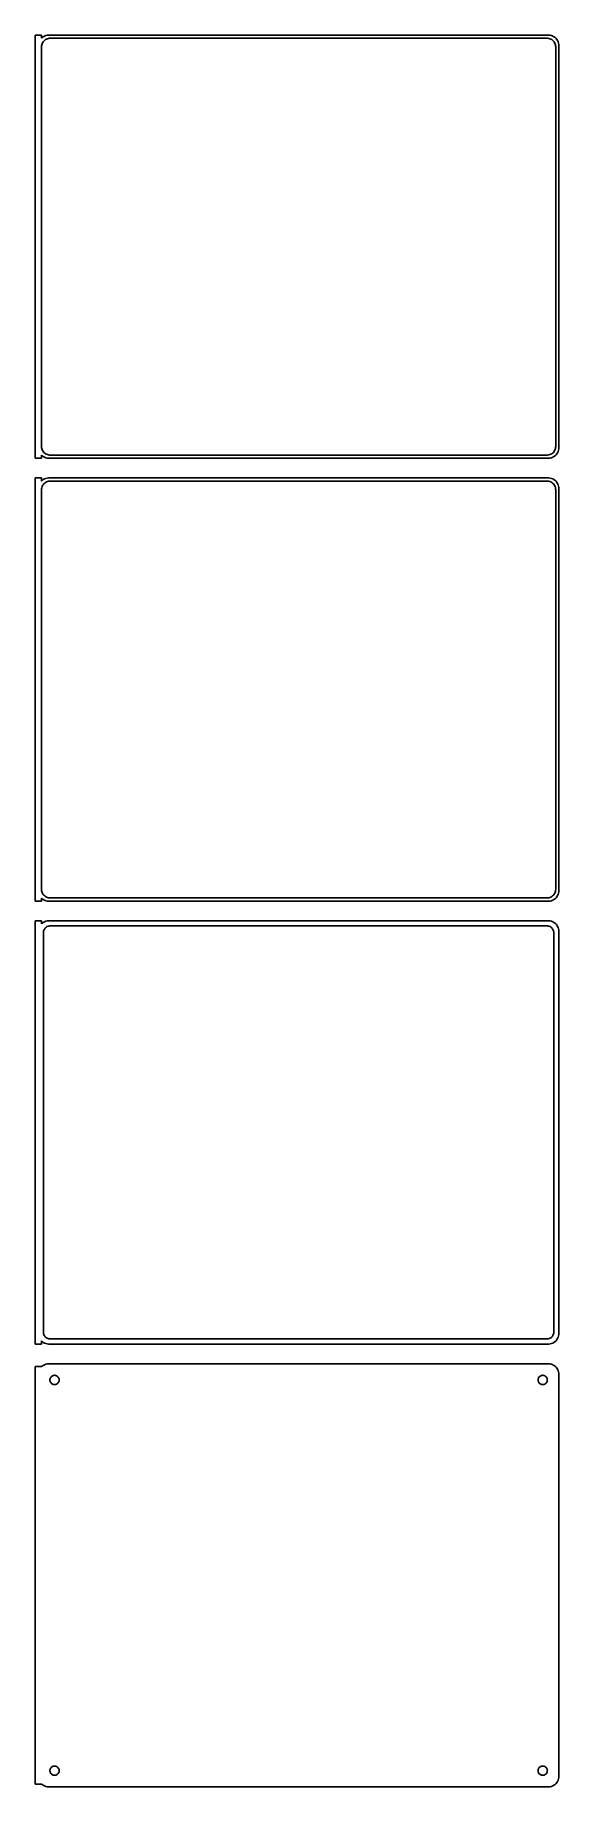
# Model space of a CAD drawing. Header units: metres. Extents: x -122 to 120, y 719 to 1525.
import ezdxf

# ---------------------------------------------------------------- set-up
doc = ezdxf.new("R2010")
doc.units = ezdxf.units.M

msp = doc.modelspace()

# ---------------------------------------------------------------- linework, layer by layer
for p, q in [((-118.5, 1525.49), (-121.5, 1525.49)), ((-121.5, 1525.49), (-121.5, 1330.51)), ((-118.5, 1524.06), (-118.5, 1525.49)), ((-116.545, 1525.26), (-117.129, 1525.02)), ((-115.937, 1525.41), (-116.545, 1525.26)), ((-115.314, 1525.49), (-115.937, 1525.41)), ((115.314, 1525.49), (-115.314, 1525.49)), ((115.937, 1525.41), (115.314, 1525.49)), ((116.545, 1525.26), (115.937, 1525.41)), ((117.129, 1525.02), (116.545, 1525.26)), ((-118.187, 1524.35), (-118.5, 1524.06)), ((-118.5, 1520), (-118.468, 1520.5)), ((-118.5, 1336), (-118.5, 1520)), ((-118.468, 1520.5), (-118.374, 1520.99)), ((-118.374, 1520.99), (-118.219, 1521.47)), ((-118.219, 1521.47), (-118.005, 1521.93)), ((-117.679, 1524.72), (-118.187, 1524.35)), ((-118.005, 1521.93), (-117.736, 1522.35)), ((-117.736, 1522.35), (-117.416, 1522.74)), ((-117.129, 1525.02), (-117.679, 1524.72)), ((-117.416, 1522.74), (-117.05, 1523.08)), ((-117.05, 1523.08), (-116.643, 1523.38)), ((-116.643, 1523.38), (-116.203, 1523.62)), ((-116.203, 1523.62), (-115.736, 1523.8)), ((-115.736, 1523.8), (-115.25, 1523.93)), ((-115.25, 1523.93), (-114.751, 1523.99)), ((-114.751, 1523.99), (114.751, 1523.99)), ((114.751, 1523.99), (115.25, 1523.93)), ((115.25, 1523.93), (115.736, 1523.8)), ((115.736, 1523.8), (116.203, 1523.62)), ((116.203, 1523.62), (116.643, 1523.38)), ((116.643, 1523.38), (117.05, 1523.08)), ((117.05, 1523.08), (117.416, 1522.74)), ((117.679, 1524.72), (117.129, 1525.02)), ((117.416, 1522.74), (117.736, 1522.35)), ((118.187, 1524.35), (117.679, 1524.72)), ((117.736, 1522.35), (118.005, 1521.93)), ((118.005, 1521.93), (118.219, 1521.47)), ((118.645, 1523.92), (118.187, 1524.35)), ((118.219, 1521.47), (118.374, 1520.99)), ((118.374, 1520.99), (118.468, 1520.5)), ((118.468, 1520.5), (118.5, 1520)), ((118.5, 1520), (118.5, 1336)), ((119.045, 1523.44), (118.645, 1523.92)), ((119.382, 1522.91), (119.045, 1523.44)), ((119.649, 1522.34), (119.382, 1522.91)), ((119.843, 1521.74), (119.649, 1522.34)), ((119.961, 1521.13), (119.843, 1521.74)), ((120, 1520.5), (119.961, 1521.13)), ((120, 1335.5), (120, 1520.5)), ((-118.468, 1335.5), (-118.5, 1336)), ((-118.5, 1331.94), (-118.187, 1331.65)), ((-118.5, 1330.51), (-118.5, 1331.94)), ((-118.374, 1335.01), (-118.468, 1335.5)), ((-118.219, 1334.53), (-118.374, 1335.01)), ((-118.005, 1334.07), (-118.219, 1334.53)), ((-118.187, 1331.65), (-117.679, 1331.28)), ((-117.736, 1333.65), (-118.005, 1334.07)), ((-117.416, 1333.26), (-117.736, 1333.65)), ((-117.05, 1332.92), (-117.416, 1333.26)), ((-116.643, 1332.62), (-117.05, 1332.92)), ((-116.203, 1332.38), (-116.643, 1332.62)), ((-115.736, 1332.2), (-116.203, 1332.38)), ((-115.25, 1332.07), (-115.736, 1332.2)), ((-114.751, 1332.01), (-115.25, 1332.07)), ((114.751, 1332.01), (-114.751, 1332.01)), ((115.25, 1332.07), (114.751, 1332.01)), ((115.736, 1332.2), (115.25, 1332.07)), ((116.203, 1332.38), (115.736, 1332.2)), ((116.643, 1332.62), (116.203, 1332.38)), ((117.05, 1332.92), (116.643, 1332.62)), ((117.416, 1333.26), (117.05, 1332.92)), ((117.736, 1333.65), (117.416, 1333.26)), ((117.679, 1331.28), (118.187, 1331.65)), ((118.005, 1334.07), (117.736, 1333.65)), ((118.219, 1334.53), (118.005, 1334.07)), ((118.187, 1331.65), (118.645, 1332.08)), ((118.374, 1335.01), (118.219, 1334.53)), ((118.468, 1335.5), (118.374, 1335.01)), ((118.5, 1336), (118.468, 1335.5)), ((118.645, 1332.08), (119.045, 1332.56)), ((119.045, 1332.56), (119.382, 1333.09)), ((119.382, 1333.09), (119.649, 1333.66)), ((119.649, 1333.66), (119.843, 1334.26)), ((119.843, 1334.26), (119.961, 1334.87)), ((119.961, 1334.87), (120, 1335.5)), ((-121.5, 1330.51), (-118.5, 1330.51)), ((-117.679, 1331.28), (-117.129, 1330.98)), ((-117.129, 1330.98), (-116.545, 1330.74)), ((-116.545, 1330.74), (-115.937, 1330.59)), ((-115.937, 1330.59), (-115.314, 1330.51)), ((-115.314, 1330.51), (115.314, 1330.51)), ((115.314, 1330.51), (115.937, 1330.59)), ((115.937, 1330.59), (116.545, 1330.74)), ((116.545, 1330.74), (117.129, 1330.98)), ((117.129, 1330.98), (117.679, 1331.28)), ((-118.5, 1321.49), (-121.5, 1321.49)), ((-121.5, 1321.49), (-121.5, 1126.51)), ((-118.5, 1320.06), (-118.5, 1321.49)), ((-118.187, 1320.35), (-118.5, 1320.06)), ((-118.5, 1316), (-118.468, 1316.5)), ((-118.5, 1132), (-118.5, 1316)), ((-118.468, 1316.5), (-118.374, 1316.99)), ((-118.374, 1316.99), (-118.219, 1317.47)), ((-118.219, 1317.47), (-118.005, 1317.93)), ((-117.679, 1320.72), (-118.187, 1320.35)), ((-118.005, 1317.93), (-117.736, 1318.35)), ((-117.736, 1318.35), (-117.416, 1318.74)), ((-117.129, 1321.02), (-117.679, 1320.72)), ((-117.416, 1318.74), (-117.05, 1319.08)), ((-116.545, 1321.26), (-117.129, 1321.02)), ((-117.05, 1319.08), (-116.643, 1319.38)), ((-116.643, 1319.38), (-116.203, 1319.62)), ((-115.937, 1321.41), (-116.545, 1321.26)), ((-116.203, 1319.62), (-115.736, 1319.8)), ((-115.314, 1321.49), (-115.937, 1321.41)), ((-115.736, 1319.8), (-115.25, 1319.93)), ((115.314, 1321.49), (-115.314, 1321.49)), ((-115.25, 1319.93), (-114.751, 1319.99)), ((-114.751, 1319.99), (114.751, 1319.99)), ((114.751, 1319.99), (115.25, 1319.93)), ((115.25, 1319.93), (115.736, 1319.8)), ((115.937, 1321.41), (115.314, 1321.49)), ((115.736, 1319.8), (116.203, 1319.62)), ((116.545, 1321.26), (115.937, 1321.41)), ((116.203, 1319.62), (116.643, 1319.38)), ((117.129, 1321.02), (116.545, 1321.26)), ((116.643, 1319.38), (117.05, 1319.08)), ((117.05, 1319.08), (117.416, 1318.74)), ((117.679, 1320.72), (117.129, 1321.02)), ((117.416, 1318.74), (117.736, 1318.35)), ((118.187, 1320.35), (117.679, 1320.72)), ((117.736, 1318.35), (118.005, 1317.93)), ((118.005, 1317.93), (118.219, 1317.47)), ((118.645, 1319.92), (118.187, 1320.35)), ((118.219, 1317.47), (118.374, 1316.99)), ((118.374, 1316.99), (118.468, 1316.5)), ((118.468, 1316.5), (118.5, 1316)), ((118.5, 1316), (118.5, 1132)), ((119.045, 1319.44), (118.645, 1319.92)), ((119.382, 1318.91), (119.045, 1319.44)), ((119.649, 1318.34), (119.382, 1318.91)), ((119.843, 1317.74), (119.649, 1318.34)), ((119.961, 1317.13), (119.843, 1317.74)), ((120, 1316.5), (119.961, 1317.13)), ((120, 1131.5), (120, 1316.5)), ((-118.468, 1131.5), (-118.5, 1132)), ((-118.374, 1131.01), (-118.468, 1131.5)), ((-118.219, 1130.53), (-118.374, 1131.01)), ((-118.005, 1130.07), (-118.219, 1130.53)), ((-117.736, 1129.65), (-118.005, 1130.07)), ((118.005, 1130.07), (117.736, 1129.65)), ((118.219, 1130.53), (118.005, 1130.07)), ((118.374, 1131.01), (118.219, 1130.53)), ((118.468, 1131.5), (118.374, 1131.01)), ((118.5, 1132), (118.468, 1131.5)), ((119.649, 1129.66), (119.843, 1130.26)), ((119.843, 1130.26), (119.961, 1130.87)), ((119.961, 1130.87), (120, 1131.5)), ((-121.5, 1126.51), (-118.5, 1126.51)), ((-118.5, 1127.94), (-118.187, 1127.65)), ((-118.5, 1126.51), (-118.5, 1127.94)), ((-118.187, 1127.65), (-117.679, 1127.28)), ((-117.416, 1129.26), (-117.736, 1129.65)), ((-117.679, 1127.28), (-117.129, 1126.98)), ((-117.05, 1128.92), (-117.416, 1129.26)), ((-117.129, 1126.98), (-116.545, 1126.74)), ((-116.643, 1128.62), (-117.05, 1128.92)), ((-116.203, 1128.38), (-116.643, 1128.62)), ((-116.545, 1126.74), (-115.937, 1126.59)), ((-115.736, 1128.2), (-116.203, 1128.38)), ((-115.937, 1126.59), (-115.314, 1126.51)), ((-115.25, 1128.07), (-115.736, 1128.2)), ((-115.314, 1126.51), (115.314, 1126.51)), ((-114.751, 1128.01), (-115.25, 1128.07)), ((114.751, 1128.01), (-114.751, 1128.01)), ((115.25, 1128.07), (114.751, 1128.01)), ((115.736, 1128.2), (115.25, 1128.07)), ((115.314, 1126.51), (115.937, 1126.59)), ((116.203, 1128.38), (115.736, 1128.2)), ((115.937, 1126.59), (116.545, 1126.74)), ((116.643, 1128.62), (116.203, 1128.38)), ((116.545, 1126.74), (117.129, 1126.98)), ((117.05, 1128.92), (116.643, 1128.62)), ((117.416, 1129.26), (117.05, 1128.92)), ((117.129, 1126.98), (117.679, 1127.28)), ((117.736, 1129.65), (117.416, 1129.26)), ((117.679, 1127.28), (118.187, 1127.65)), ((118.187, 1127.65), (118.645, 1128.08)), ((118.645, 1128.08), (119.045, 1128.56)), ((119.045, 1128.56), (119.382, 1129.09)), ((119.382, 1129.09), (119.649, 1129.66)), ((-118.5, 1117.48), (-121.5, 1117.48)), ((-121.5, 1117.48), (-121.5, 922.521)), ((-118.5, 1116.06), (-118.5, 1117.48)), ((-118.187, 1116.35), (-118.5, 1116.06)), ((-117.679, 1116.72), (-118.187, 1116.35)), ((-117.129, 1117.02), (-117.679, 1116.72)), ((-117.228, 1113.5), (-117.018, 1113.83)), ((-116.545, 1117.26), (-117.129, 1117.02)), ((-117.018, 1113.83), (-116.769, 1114.13)), ((-116.769, 1114.13), (-116.484, 1114.4)), ((-115.937, 1117.41), (-116.545, 1117.26)), ((-116.484, 1114.4), (-116.168, 1114.63)), ((-116.168, 1114.63), (-115.825, 1114.82)), ((-115.314, 1117.49), (-115.937, 1117.41)), ((-115.825, 1114.82), (-115.462, 1114.96)), ((-115.462, 1114.96), (-115.083, 1115.06)), ((115.314, 1117.49), (-115.314, 1117.49)), ((-115.083, 1115.06), (-114.695, 1115.11)), ((-114.695, 1115.11), (114.695, 1115.11)), ((114.695, 1115.11), (115.083, 1115.06)), ((115.083, 1115.06), (115.462, 1114.96)), ((115.937, 1117.41), (115.314, 1117.49)), ((115.462, 1114.96), (115.825, 1114.82)), ((115.825, 1114.82), (116.168, 1114.63)), ((116.545, 1117.26), (115.937, 1117.41)), ((116.168, 1114.63), (116.484, 1114.4)), ((116.484, 1114.4), (116.769, 1114.13)), ((117.129, 1117.02), (116.545, 1117.26)), ((116.769, 1114.13), (117.018, 1113.83)), ((117.018, 1113.83), (117.228, 1113.5)), ((117.679, 1116.72), (117.129, 1117.02)), ((118.187, 1116.35), (117.679, 1116.72)), ((118.645, 1115.92), (118.187, 1116.35)), ((119.045, 1115.44), (118.645, 1115.92)), ((119.382, 1114.91), (119.045, 1115.44)), ((119.649, 1114.34), (119.382, 1114.91)), ((119.843, 1113.74), (119.649, 1114.34)), ((119.961, 1113.13), (119.843, 1113.74)), ((-117.613, 1112), (-117.588, 1112.39)), ((-117.613, 928), (-117.613, 1112)), ((-117.588, 1112.39), (-117.515, 1112.77)), ((-117.515, 1112.77), (-117.394, 1113.15)), ((-117.394, 1113.15), (-117.228, 1113.5)), ((117.228, 1113.5), (117.394, 1113.15)), ((117.394, 1113.15), (117.515, 1112.77)), ((117.515, 1112.77), (117.588, 1112.39)), ((117.588, 1112.39), (117.613, 1112)), ((117.613, 1112), (117.613, 928)), ((120, 1112.5), (119.961, 1113.13)), ((120, 927.5), (120, 1112.5)), ((-121.5, 922.521), (-118.5, 922.521)), ((-118.5, 922.521), (-118.5, 923.941)), ((-118.5, 923.941), (-118.187, 923.647)), ((-118.187, 923.647), (-117.679, 923.278)), ((-117.679, 923.278), (-117.129, 922.976)), ((-117.588, 927.61), (-117.613, 928)), ((-117.515, 927.226), (-117.588, 927.61)), ((-117.394, 926.854), (-117.515, 927.226)), ((-117.228, 926.5), (-117.394, 926.854)), ((-117.018, 926.17), (-117.228, 926.5)), ((-117.129, 922.976), (-116.545, 922.745)), ((-116.769, 925.869), (-117.018, 926.17)), ((-116.484, 925.601), (-116.769, 925.869)), ((-116.545, 922.745), (-115.937, 922.589)), ((-116.168, 925.372), (-116.484, 925.601)), ((-115.825, 925.183), (-116.168, 925.372)), ((-115.937, 922.589), (-115.314, 922.51)), ((-115.462, 925.039), (-115.825, 925.183)), ((-115.083, 924.942), (-115.462, 925.039)), ((-115.314, 922.51), (115.314, 922.51)), ((-114.695, 924.893), (-115.083, 924.942)), ((114.695, 924.893), (-114.695, 924.893)), ((115.083, 924.942), (114.695, 924.893)), ((115.462, 925.039), (115.083, 924.942)), ((115.314, 922.51), (115.937, 922.589)), ((115.825, 925.183), (115.462, 925.039)), ((116.168, 925.372), (115.825, 925.183)), ((115.937, 922.589), (116.545, 922.745)), ((116.484, 925.601), (116.168, 925.372)), ((116.769, 925.869), (116.484, 925.601)), ((116.545, 922.745), (117.129, 922.976)), ((117.018, 926.17), (116.769, 925.869)), ((117.228, 926.5), (117.018, 926.17)), ((117.129, 922.976), (117.679, 923.278)), ((117.394, 926.854), (117.228, 926.5)), ((117.515, 927.226), (117.394, 926.854)), ((117.588, 927.61), (117.515, 927.226)), ((117.613, 928), (117.588, 927.61)), ((117.679, 923.278), (118.187, 923.647)), ((118.187, 923.647), (118.645, 924.077)), ((118.645, 924.077), (119.045, 924.561)), ((119.045, 924.561), (119.382, 925.091)), ((119.382, 925.091), (119.649, 925.659)), ((119.649, 925.659), (119.843, 926.257)), ((119.843, 926.257), (119.961, 926.873)), ((119.961, 926.873), (120, 927.5)), ((-118.5, 912.153), (-121.5, 912.153)), ((-121.5, 912.153), (-121.5, 719.847)), ((-118.187, 912.353), (-118.5, 912.059)), ((-118.5, 912.059), (-118.5, 912.153)), ((-117.679, 912.722), (-118.187, 912.353)), ((-117.129, 913.024), (-117.679, 912.722)), ((-116.545, 913.255), (-117.129, 913.024)), ((-115.937, 913.411), (-116.545, 913.255)), ((-115.314, 913.49), (-115.937, 913.411)), ((115.314, 913.49), (-115.314, 913.49)), ((115.937, 913.411), (115.314, 913.49)), ((116.545, 913.255), (115.937, 913.411)), ((117.129, 913.024), (116.545, 913.255)), ((117.679, 912.722), (117.129, 913.024)), ((118.187, 912.353), (117.679, 912.722)), ((118.645, 911.923), (118.187, 912.353)), ((119.045, 911.439), (118.645, 911.923)), ((-114.635, 906), (-114.618, 906.268)), ((-114.618, 905.732), (-114.635, 906)), ((-114.618, 906.268), (-114.568, 906.531)), ((-114.568, 905.469), (-114.618, 905.732)), ((-114.568, 906.531), (-114.485, 906.786)), ((-114.485, 905.214), (-114.568, 905.469)), ((-114.485, 906.786), (-114.371, 907.029)), ((-114.371, 904.971), (-114.485, 905.214)), ((-114.371, 907.029), (-114.227, 907.255)), ((-114.227, 904.745), (-114.371, 904.971)), ((-114.227, 907.255), (-114.057, 907.462)), ((-114.057, 904.538), (-114.227, 904.745)), ((-114.057, 907.462), (-113.861, 907.645)), ((-113.861, 904.355), (-114.057, 904.538)), ((-113.861, 907.645), (-113.644, 907.803)), ((-113.644, 904.197), (-113.861, 904.355)), ((-113.644, 907.803), (-113.409, 907.932)), ((-113.409, 904.068), (-113.644, 904.197)), ((-113.409, 907.932), (-113.16, 908.031)), ((-113.16, 903.969), (-113.409, 904.068)), ((-113.16, 908.031), (-112.9, 908.097)), ((-112.9, 903.903), (-113.16, 903.969)), ((-112.9, 908.097), (-112.634, 908.131)), ((-112.634, 903.869), (-112.9, 903.903)), ((-112.634, 908.131), (-112.366, 908.131)), ((-112.366, 903.869), (-112.634, 903.869)), ((-112.366, 908.131), (-112.1, 908.097)), ((-112.1, 903.903), (-112.366, 903.869)), ((-112.1, 908.097), (-111.84, 908.031)), ((-111.84, 903.969), (-112.1, 903.903)), ((-111.84, 908.031), (-111.591, 907.932)), ((-111.591, 904.068), (-111.84, 903.969)), ((-111.591, 907.932), (-111.356, 907.803)), ((-111.356, 904.197), (-111.591, 904.068)), ((-111.356, 907.803), (-111.139, 907.645)), ((-111.139, 904.355), (-111.356, 904.197)), ((-111.139, 907.645), (-110.943, 907.462)), ((-110.943, 904.538), (-111.139, 904.355)), ((-110.943, 907.462), (-110.773, 907.255)), ((-110.773, 904.745), (-110.943, 904.538)), ((-110.773, 907.255), (-110.629, 907.029)), ((-110.629, 904.971), (-110.773, 904.745)), ((-110.629, 907.029), (-110.515, 906.786)), ((-110.515, 905.214), (-110.629, 904.971)), ((-110.515, 906.786), (-110.432, 906.531)), ((-110.432, 905.469), (-110.515, 905.214)), ((-110.432, 906.531), (-110.382, 906.268)), ((-110.382, 905.732), (-110.432, 905.469)), ((-110.382, 906.268), (-110.365, 906)), ((-110.365, 906), (-110.382, 905.732)), ((110.365, 906), (110.382, 906.268)), ((110.382, 905.732), (110.365, 906)), ((110.382, 906.268), (110.432, 906.531)), ((110.432, 905.469), (110.382, 905.732)), ((110.432, 906.531), (110.515, 906.786)), ((110.515, 905.214), (110.432, 905.469)), ((110.515, 906.786), (110.629, 907.029)), ((110.629, 904.971), (110.515, 905.214)), ((110.629, 907.029), (110.773, 907.255)), ((110.773, 904.745), (110.629, 904.971)), ((110.773, 907.255), (110.943, 907.462)), ((110.943, 904.538), (110.773, 904.745)), ((110.943, 907.462), (111.139, 907.645)), ((111.139, 904.355), (110.943, 904.538)), ((111.139, 907.645), (111.356, 907.803)), ((111.356, 904.197), (111.139, 904.355)), ((111.356, 907.803), (111.591, 907.932)), ((111.591, 904.068), (111.356, 904.197)), ((111.591, 907.932), (111.84, 908.031)), ((111.84, 903.969), (111.591, 904.068)), ((111.84, 908.031), (112.1, 908.097)), ((112.1, 903.903), (111.84, 903.969)), ((112.1, 908.097), (112.366, 908.131)), ((112.366, 903.869), (112.1, 903.903)), ((112.366, 908.131), (112.634, 908.131)), ((112.634, 903.869), (112.366, 903.869)), ((112.634, 908.131), (112.9, 908.097)), ((112.9, 903.903), (112.634, 903.869)), ((112.9, 908.097), (113.16, 908.031)), ((113.16, 903.969), (112.9, 903.903)), ((113.16, 908.031), (113.409, 907.932)), ((113.409, 904.068), (113.16, 903.969)), ((113.409, 907.932), (113.644, 907.803)), ((113.644, 904.197), (113.409, 904.068)), ((113.644, 907.803), (113.861, 907.645)), ((113.861, 904.355), (113.644, 904.197)), ((113.861, 907.645), (114.057, 907.462)), ((114.057, 904.538), (113.861, 904.355)), ((114.057, 907.462), (114.227, 907.255)), ((114.227, 904.745), (114.057, 904.538)), ((114.227, 907.255), (114.371, 907.029)), ((114.371, 904.971), (114.227, 904.745)), ((114.371, 907.029), (114.485, 906.786)), ((114.485, 905.214), (114.371, 904.971)), ((114.485, 906.786), (114.568, 906.531)), ((114.568, 905.469), (114.485, 905.214)), ((114.568, 906.531), (114.618, 906.268)), ((114.618, 905.732), (114.568, 905.469)), ((114.618, 906.268), (114.635, 906)), ((114.635, 906), (114.618, 905.732)), ((119.382, 910.909), (119.045, 911.439)), ((119.649, 910.341), (119.382, 910.909)), ((119.843, 909.743), (119.649, 910.341)), ((119.961, 909.127), (119.843, 909.743)), ((120, 908.5), (119.961, 909.127)), ((120, 723.5), (120, 908.5)), ((-114.618, 726.268), (-114.568, 726.531)), ((-114.568, 726.531), (-114.485, 726.786)), ((-114.485, 726.786), (-114.371, 727.029)), ((-114.371, 727.029), (-114.227, 727.255)), ((-114.227, 727.255), (-114.057, 727.462)), ((-114.057, 727.462), (-113.861, 727.645)), ((-113.861, 727.645), (-113.644, 727.803)), ((-113.644, 727.803), (-113.409, 727.932)), ((-113.409, 727.932), (-113.16, 728.031)), ((-113.16, 728.031), (-112.9, 728.097)), ((-112.9, 728.097), (-112.634, 728.131)), ((-112.634, 728.131), (-112.366, 728.131)), ((-112.366, 728.131), (-112.1, 728.097)), ((-112.1, 728.097), (-111.84, 728.031)), ((-111.84, 728.031), (-111.591, 727.932)), ((-111.591, 727.932), (-111.356, 727.803)), ((-111.356, 727.803), (-111.139, 727.645)), ((-111.139, 727.645), (-110.943, 727.462)), ((-110.943, 727.462), (-110.773, 727.255)), ((-110.773, 727.255), (-110.629, 727.029)), ((-110.629, 727.029), (-110.515, 726.786)), ((-110.515, 726.786), (-110.432, 726.531)), ((-110.432, 726.531), (-110.382, 726.268)), ((110.382, 726.268), (110.432, 726.531)), ((110.432, 726.531), (110.515, 726.786)), ((110.515, 726.786), (110.629, 727.029)), ((110.629, 727.029), (110.773, 727.255)), ((110.773, 727.255), (110.943, 727.462)), ((110.943, 727.462), (111.139, 727.645)), ((111.139, 727.645), (111.356, 727.803)), ((111.356, 727.803), (111.591, 727.932)), ((111.591, 727.932), (111.84, 728.031)), ((111.84, 728.031), (112.1, 728.097)), ((112.1, 728.097), (112.366, 728.131)), ((112.366, 728.131), (112.634, 728.131)), ((112.634, 728.131), (112.9, 728.097)), ((112.9, 728.097), (113.16, 728.031)), ((113.16, 728.031), (113.409, 727.932)), ((113.409, 727.932), (113.644, 727.803)), ((113.644, 727.803), (113.861, 727.645)), ((113.861, 727.645), (114.057, 727.462)), ((114.057, 727.462), (114.227, 727.255)), ((114.227, 727.255), (114.371, 727.029)), ((114.371, 727.029), (114.485, 726.786)), ((114.485, 726.786), (114.568, 726.531)), ((114.568, 726.531), (114.618, 726.268)), ((-121.5, 719.847), (-118.5, 719.847)), ((-118.5, 719.847), (-118.5, 719.941)), ((-118.5, 719.941), (-118.187, 719.647)), ((-118.187, 719.647), (-117.679, 719.278)), ((-117.679, 719.278), (-117.129, 718.976)), ((-117.129, 718.976), (-116.545, 718.745)), ((-116.545, 718.745), (-115.937, 718.589)), ((-115.937, 718.589), (-115.314, 718.51)), ((-115.314, 718.51), (115.314, 718.51)), ((-114.635, 726), (-114.618, 726.268)), ((-114.618, 725.732), (-114.635, 726)), ((-114.568, 725.469), (-114.618, 725.732)), ((-114.485, 725.214), (-114.568, 725.469)), ((-114.371, 724.971), (-114.485, 725.214)), ((-114.227, 724.745), (-114.371, 724.971)), ((-114.057, 724.538), (-114.227, 724.745)), ((-113.861, 724.355), (-114.057, 724.538)), ((-113.644, 724.197), (-113.861, 724.355)), ((-113.409, 724.068), (-113.644, 724.197)), ((-113.16, 723.969), (-113.409, 724.068)), ((-112.9, 723.903), (-113.16, 723.969)), ((-112.634, 723.869), (-112.9, 723.903)), ((-112.366, 723.869), (-112.634, 723.869)), ((-112.1, 723.903), (-112.366, 723.869)), ((-111.84, 723.969), (-112.1, 723.903)), ((-111.591, 724.068), (-111.84, 723.969)), ((-111.356, 724.197), (-111.591, 724.068)), ((-111.139, 724.355), (-111.356, 724.197)), ((-110.943, 724.538), (-111.139, 724.355)), ((-110.773, 724.745), (-110.943, 724.538)), ((-110.629, 724.971), (-110.773, 724.745)), ((-110.515, 725.214), (-110.629, 724.971)), ((-110.432, 725.469), (-110.515, 725.214)), ((-110.382, 725.732), (-110.432, 725.469)), ((-110.382, 726.268), (-110.365, 726)), ((-110.365, 726), (-110.382, 725.732)), ((110.365, 726), (110.382, 726.268)), ((110.382, 725.732), (110.365, 726)), ((110.432, 725.469), (110.382, 725.732)), ((110.515, 725.214), (110.432, 725.469)), ((110.629, 724.971), (110.515, 725.214)), ((110.773, 724.745), (110.629, 724.971)), ((110.943, 724.538), (110.773, 724.745)), ((111.139, 724.355), (110.943, 724.538)), ((111.356, 724.197), (111.139, 724.355)), ((111.591, 724.068), (111.356, 724.197)), ((111.84, 723.969), (111.591, 724.068)), ((112.1, 723.903), (111.84, 723.969)), ((112.366, 723.869), (112.1, 723.903)), ((112.634, 723.869), (112.366, 723.869)), ((112.9, 723.903), (112.634, 723.869)), ((113.16, 723.969), (112.9, 723.903)), ((113.409, 724.068), (113.16, 723.969)), ((113.644, 724.197), (113.409, 724.068)), ((113.861, 724.355), (113.644, 724.197)), ((114.057, 724.538), (113.861, 724.355)), ((114.227, 724.745), (114.057, 724.538)), ((114.371, 724.971), (114.227, 724.745)), ((114.485, 725.214), (114.371, 724.971)), ((114.568, 725.469), (114.485, 725.214)), ((114.618, 725.732), (114.568, 725.469)), ((114.618, 726.268), (114.635, 726)), ((114.635, 726), (114.618, 725.732)), ((115.314, 718.51), (115.937, 718.589)), ((115.937, 718.589), (116.545, 718.745)), ((116.545, 718.745), (117.129, 718.976)), ((117.129, 718.976), (117.679, 719.278)), ((117.679, 719.278), (118.187, 719.647)), ((118.187, 719.647), (118.645, 720.077)), ((118.645, 720.077), (119.045, 720.561)), ((119.045, 720.561), (119.382, 721.091)), ((119.382, 721.091), (119.649, 721.659)), ((119.649, 721.659), (119.843, 722.257)), ((119.843, 722.257), (119.961, 722.873)), ((119.961, 722.873), (120, 723.5))]:
    msp.add_line(p, q)

doc.saveas('drawing.dxf')
